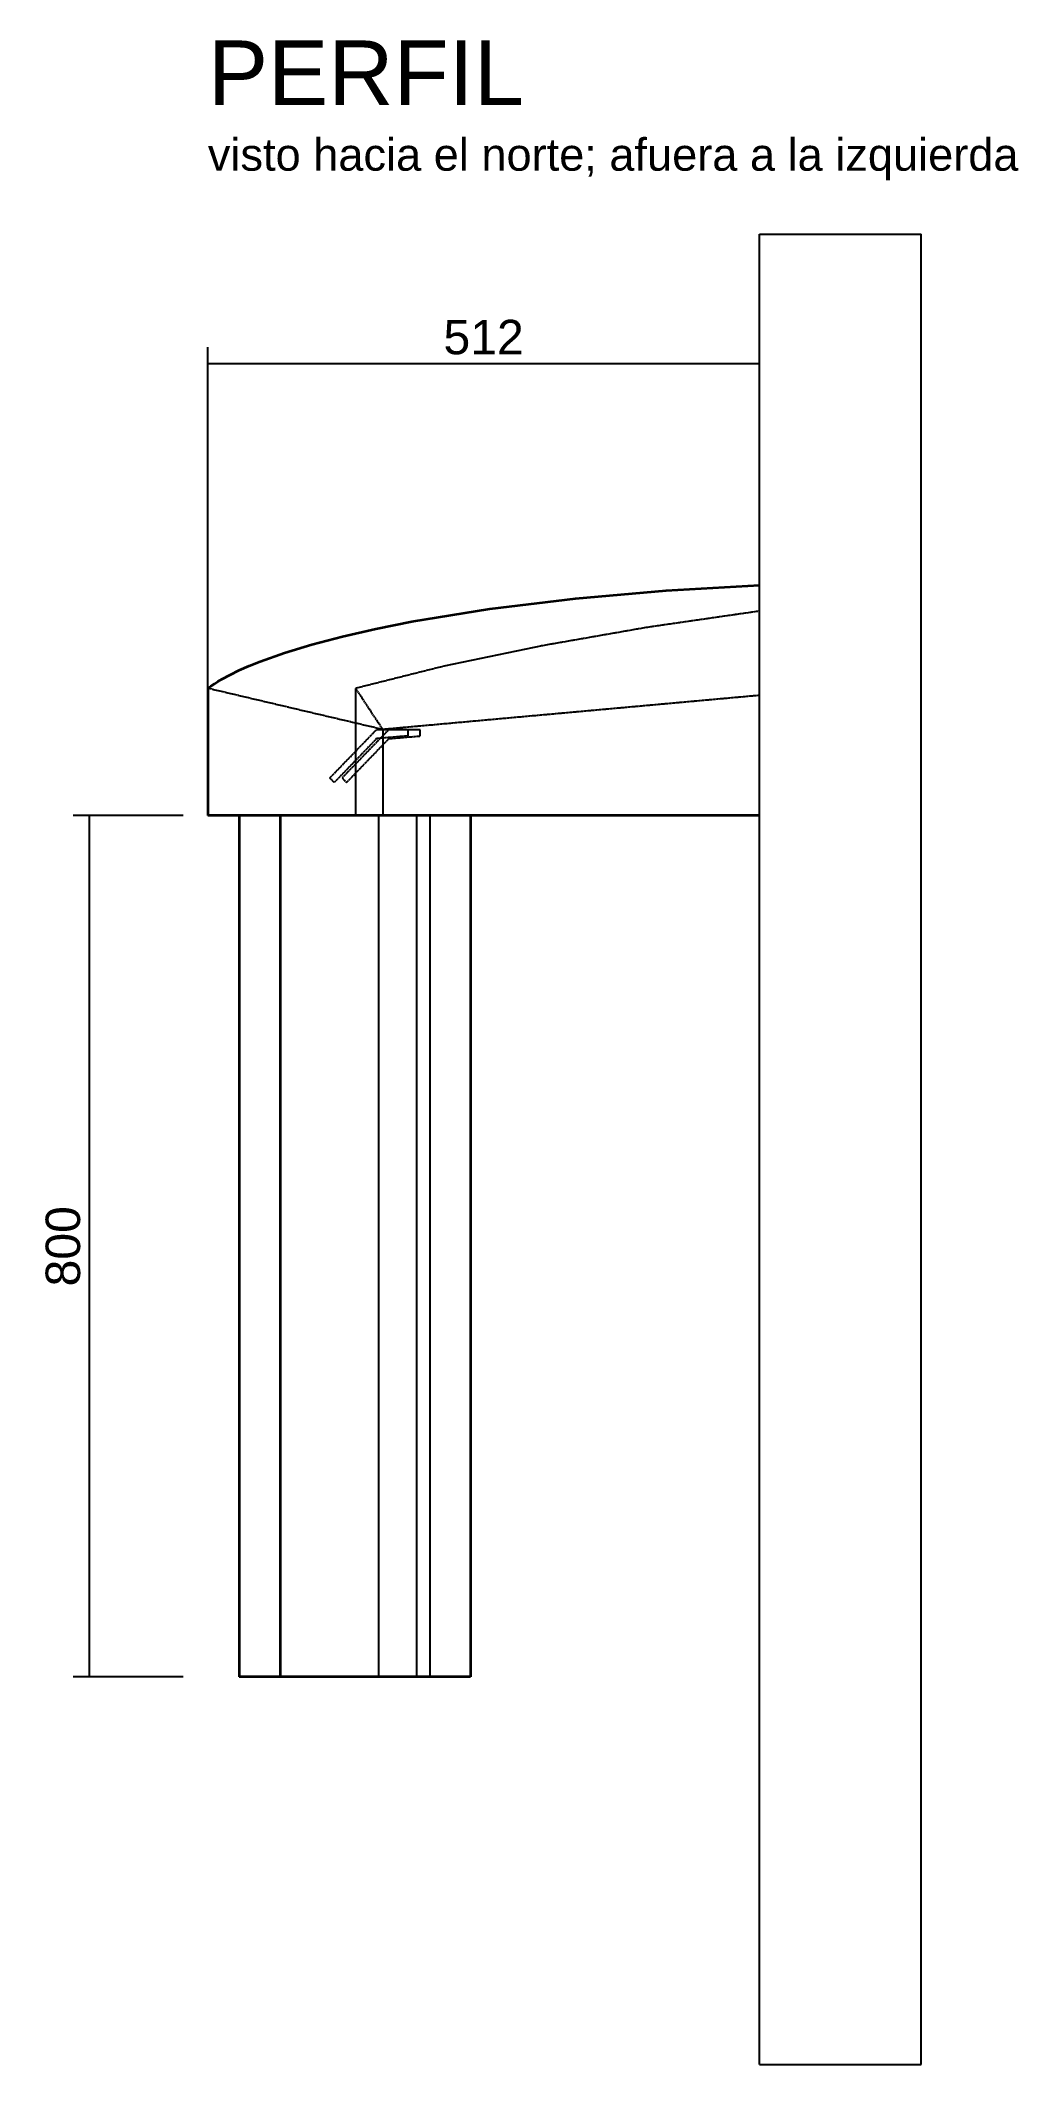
# Model space of a CAD drawing. Header units: millimetres. Extents: x -667 to 240, y 1200 to 3080.
import ezdxf

# ---------------------------------------------------------------- set-up
doc = ezdxf.new("R2010")
doc.units = ezdxf.units.MM
doc.linetypes.add('DASHED', pattern=[1.524, 1.27, -0.254])
for name, color, linetype, true_color in [('CONTEXTO_MURO', 9, 'Continuous', 0x808080), ('COTAS', 2, 'Continuous', 0xffff00), ('OCULTO', 9, 'DASHED', 0x808080)]:
    doc.layers.add(name, color=color, linetype=linetype, true_color=true_color)
doc.layers.add('PROTECTOR_CUBIERTA', color=7, linetype='Continuous', lineweight=35)
doc.layers.add('PROTECTOR_LAMINA', color=7, linetype='Continuous', lineweight=35)
doc.layers.add('TEXTO', color=7, linetype='Continuous')
doc.styles.add('PROTECTOR', font='arial.ttf')
doc.dimstyles.new('PROTECTOR', dxfattribs={"dimtxt": 32, "dimasz": 0, "dimexe": 15, "dimexo": 15, "dimgap": 8, "dimtad": 1, "dimtoh": 1, "dimdec": 0, "dimzin": 12, "dimdsep": 46, "dimtxsty": 'PROTECTOR', "dimcen": 2.5, "dimazin": 1, "dimtfac": 1, "dimtdec": 4, "dimtix": 1, "dimtofl": 0, "dimtmove": 1, "dimatfit": 3, "dimtolj": 1, "dimtzin": 1, "dimarcsym": 0})

# ---------------------------------------------------------------- blocks, each defined once
blk = doc.blocks.new('*D1')
at = {"layer": 'COTAS', "color": 0, "lineweight": -2}
for p, q in [((-535, 2360), (-636.9, 2360)), ((-621.9, 1560), (-621.9, 2360)), ((-535, 1560), (-636.9, 1560))]:
    blk.add_line(p, q, dxfattribs=at)
at = {"layer": 'Defpoints', "color": 0}
for p in [(-621.9, 2360), (-520, 2360), (-520, 1560)]:
    blk.add_point(p, dxfattribs=at)
at = {"layer": 'COTAS', "color": 0, "insert": (-646.3, 1960), "char_height": 32, "attachment_point": 5, "rotation": 90, "style": 'PROTECTOR'}
blk.add_mtext('\\A1;800', dxfattribs=at)
blk = doc.blocks.new('*D2')
at = {"layer": 'COTAS', "color": 0, "lineweight": -2}
for p, q in [((-511.9, 2455), (-511.9, 2795)), ((0, 2455), (0, 2795)), ((-511.9, 2780), (0, 2780))]:
    blk.add_line(p, q, dxfattribs=at)
at = {"layer": 'Defpoints', "color": 0}
for p in [(0, 2780), (-511.9, 2440), (0, 2440)]:
    blk.add_point(p, dxfattribs=at)
at = {"layer": 'COTAS', "color": 0, "insert": (-256, 2804.3), "char_height": 32, "attachment_point": 5, "style": 'PROTECTOR'}
blk.add_mtext('\\A1;512', dxfattribs=at)

msp = doc.modelspace()

# ---------------------------------------------------------------- linework, layer by layer
at = {"layer": 'CONTEXTO_MURO'}
for points in [[(0, 2573.94), (0, 2900)], [(0, 2900), (150, 2900)], [(150, 1200), (150, 2900)], [(0, 2360), (0, 2573.94)], [(0, 1200), (0, 2360)], [(0, 1200), (150, 1200)]]:
    msp.add_lwpolyline(points, dxfattribs=at)
at = {"layer": 'OCULTO'}
for points in [[(0, 2549.93), (-103.87, 2534.9), (-203.38, 2517.47), (-294.78, 2498.35), (-374.77, 2478.23)], [(-349.6, 2440), (-511.94, 2478.23)], [(-374.77, 2478.23), (-374.77, 2360)], [(-374.77, 2478.23), (-349.6, 2440)], [(0, 2471.66), (-349.6, 2440)], [(-398.76, 2395), (-355.29, 2440)], [(-355.29, 2431.54), (-394.64, 2390.74)], [(-343.9, 2440), (-387.37, 2395)], [(-383.26, 2390.74), (-343.9, 2431.54)], [(-355.29, 2440), (-326.31, 2440)], [(-326.31, 2434), (-355.29, 2431.54)], [(-349.6, 2440), (-349.6, 2360)], [(-343.9, 2431.54), (-314.93, 2434)], [(-326.31, 2440), (-326.31, 2434)], [(-326.31, 2440), (-314.93, 2440)], [(-314.93, 2434), (-314.93, 2440)], [(-394.64, 2390.74), (-398.76, 2395)], [(-387.37, 2395), (-383.26, 2390.74)], [(-353.55, 2360), (-353.55, 1560)], [(-318.23, 2360), (-318.23, 1560)], [(-305.96, 2360), (-305.96, 1560)]]:
    msp.add_lwpolyline(points, dxfattribs=at)
at = {"layer": 'PROTECTOR_CUBIERTA'}
for points in [[(-511.94, 2478.23), (-509.04, 2480.36), (-505.92, 2482.47), (-502.6, 2484.59), (-499.06, 2486.7), (-491.37, 2490.89), (-482.86, 2495.06), (-473.54, 2499.19), (-463.43, 2503.28), (-440.88, 2511.29), (-415.35, 2519.05), (-387.04, 2526.49), (-356.09, 2533.57), (-322.64, 2540.26), (-250.16, 2552.1), (-170.81, 2561.84), (-86.66, 2569.19), (0, 2573.94)], [(-511.94, 2478.23), (-511.94, 2360)], [(-482.97, 2360), (-511.94, 2360)], [(-268.05, 2360), (-482.97, 2360)], [(0, 2360), (-268.05, 2360)]]:
    msp.add_lwpolyline(points, dxfattribs=at)
at = {"layer": 'PROTECTOR_LAMINA'}
for points in [[(-482.96, 2360), (-482.96, 1560)], [(-444.88, 2360), (-444.88, 1560)], [(-268.05, 2360), (-268.05, 1560)], [(-444.88, 1560), (-482.96, 1560)], [(-268.05, 1560), (-444.88, 1560)]]:
    msp.add_lwpolyline(points, dxfattribs=at)

# ---------------------------------------------------------------- texts
at = {"layer": 'TEXTO', "attachment_point": 7, "style": 'PROTECTOR'}
for s, insert, char_height, width in [('PERFIL', (-511.94, 3020), 60, 699.1304), ('visto hacia el norte; afuera a la izquierda', (-511.94, 2950), 30, 1552.8261)]:
    msp.add_mtext(s, dxfattribs=dict(at, insert=insert, char_height=char_height, width=width))

# ---------------------------------------------------------------- dimensions: what is measured, and where the dimension line sits
at = {"layer": 'COTAS'}
dim = msp.add_linear_dim(base=(0, 2780), p1=(-511.94, 2440), p2=(0, 2440), text='512', dimstyle='PROTECTOR', override={"dimscale": 1, "dimtih": 0, "dimtoh": 0, "dimlfac": 1, "dimzin": 8, "dimsah": 0, "dimtzin": 12}, dxfattribs=at)
dim.commit()
dim.dimension.update_dxf_attribs({"geometry": '*D2', "text_midpoint": (-255.97, 2804.34)})
dim = msp.add_linear_dim(base=(-621.94, 2360), p1=(-520, 1560), p2=(-520, 2360), angle=90, text='800', dimstyle='PROTECTOR', override={"dimscale": 1, "dimtih": 0, "dimtoh": 0, "dimlfac": 1, "dimzin": 8, "dimsah": 0, "dimtzin": 12}, dxfattribs=at)
dim.commit()
dim.dimension.update_dxf_attribs({"geometry": '*D1', "text_midpoint": (-646.28, 1960)})

doc.saveas('drawing.dxf')
